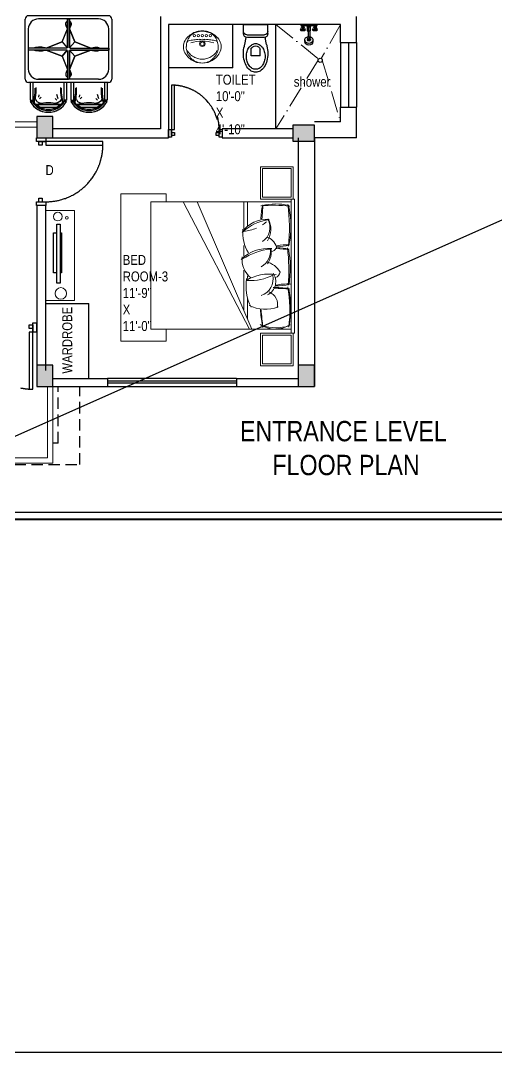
# Model space of a CAD drawing. Extents: x -454308 to 890911, y -14103 to 1343694.
# Drawn here: x 202190 to 202455, y 661850 to 662426 of the extents above; entities that cross this region are included whole.
import ezdxf

# ---------------------------------------------------------------- set-up
doc = ezdxf.new("R2010")
doc.units = 0
doc.header["$MEASUREMENT"] = 0
doc.linetypes.add('ACAD_ISO10W100', pattern=[18, 12, -3, 0, -3])
doc.linetypes.add('HIDDEN', pattern=[9.525, 6.35, -3.175])
for name, color, linetype in [('A-Door', 144, 'Continuous'), ('cup', 126, 'Continuous'), ('ELE', 7, 'Continuous'), ('FURN', 250, 'Continuous'), ('FURNITURE', 250, 'Continuous'), ('PERSONA', 7, 'Continuous'), ('railing', 162, 'Continuous'), ('stair', 135, 'Continuous'), ('TITLE', 7, 'Continuous'), ('WIN', 4, 'Continuous')]:
    doc.layers.add(name, color=color, linetype=linetype)
for name, color, linetype, lineweight in [('A-FURN', 35, 'Continuous', 5), ('A-Wall', 7, 'Continuous', 30), ('AR-FUR', 11, 'Continuous', 9), ('col', 232, 'Continuous', 30), ('Hatch Gris Claro', 9, 'Continuous', 9), ('Muebles', 46, 'Continuous', 0), ('P-SANIT', 53, 'Continuous', 9), ('sill', 32, 'Continuous', 25), ('TILE', 252, 'Continuous', 0), ('TXT', 42, 'Continuous', 25)]:
    doc.layers.add(name, color=color, linetype=linetype, lineweight=lineweight)
doc.styles.get("Standard").update_dxf_attribs({"font": 'stylu.ttf', "height": 7})

# ---------------------------------------------------------------- blocks, each defined once
blk = doc.blocks.new('DB')
at = {"layer": 'FURN'}
for p, q in [((-2227900, 2206446), (-2227961, 2206435)), ((-2227841, 2206446), (-2227900, 2206446)), ((-2227781, 2206435), (-2227841, 2206446)), ((-2227293, 2206446), (-2227354, 2206435)), ((-2227235, 2206446), (-2227293, 2206446)), ((-2227174, 2206435), (-2227235, 2206446)), ((-2228107, 2206336), (-2228141, 2206286)), ((-2228064, 2206379), (-2228107, 2206336)), ((-2228087, 2206318), (-2228107, 2206286)), ((-2228105, 2206268), (-2228069, 2206320)), ((-2228046, 2206358), (-2228087, 2206318)), ((-2228084, 2206298), (-2228064, 2206226)), ((-2228069, 2206320), (-2228021, 2206363)), ((-2228015, 2206412), (-2228064, 2206379)), ((-2227983, 2206309), (-2228055, 2206331)), ((-2228055, 2206331), (-2227686, 2206331)), ((-2228001, 2206388), (-2228046, 2206358)), ((-2228042, 2206284), (-2228015, 2206302)), ((-2228021, 2206363), (-2227963, 2206392)), ((-2227961, 2206435), (-2228015, 2206412)), ((-2228015, 2206302), (-2227983, 2206309)), ((-2227954, 2206408), (-2228001, 2206388)), ((-2227994, 2206376), (-2227747, 2206376)), ((-2227909, 2206298), (-2227983, 2206309)), ((-2227963, 2206392), (-2227902, 2206406)), ((-2227898, 2206419), (-2227954, 2206408)), ((-2227832, 2206298), (-2227909, 2206298)), ((-2227902, 2206406), (-2227839, 2206406)), ((-2227844, 2206419), (-2227898, 2206419)), ((-2227787, 2206408), (-2227844, 2206419)), ((-2227839, 2206406), (-2227778, 2206392)), ((-2227758, 2206309), (-2227832, 2206298)), ((-2227740, 2206388), (-2227787, 2206408)), ((-2227727, 2206412), (-2227781, 2206435)), ((-2227778, 2206392), (-2227720, 2206363)), ((-2227686, 2206331), (-2227758, 2206309)), ((-2227727, 2206302), (-2227758, 2206309)), ((-2227695, 2206358), (-2227740, 2206388)), ((-2227677, 2206379), (-2227727, 2206412)), ((-2227700, 2206284), (-2227727, 2206302)), ((-2227720, 2206363), (-2227673, 2206320)), ((-2227655, 2206318), (-2227695, 2206358)), ((-2227634, 2206336), (-2227677, 2206379)), ((-2227657, 2206298), (-2227677, 2206226)), ((-2227673, 2206320), (-2227637, 2206268)), ((-2227634, 2206286), (-2227655, 2206318)), ((-2227601, 2206286), (-2227634, 2206336)), ((-2227500, 2206336), (-2227534, 2206286)), ((-2227458, 2206379), (-2227500, 2206336)), ((-2227480, 2206318), (-2227500, 2206286)), ((-2227498, 2206268), (-2227462, 2206320)), ((-2227440, 2206358), (-2227480, 2206318)), ((-2227478, 2206298), (-2227458, 2206226)), ((-2227462, 2206320), (-2227415, 2206363)), ((-2227408, 2206412), (-2227458, 2206379)), ((-2227377, 2206309), (-2227449, 2206331)), ((-2227449, 2206331), (-2227080, 2206331)), ((-2227395, 2206388), (-2227440, 2206358)), ((-2227435, 2206284), (-2227408, 2206302)), ((-2227415, 2206363), (-2227356, 2206392)), ((-2227354, 2206435), (-2227408, 2206412)), ((-2227408, 2206302), (-2227377, 2206309)), ((-2227347, 2206408), (-2227395, 2206388)), ((-2227388, 2206376), (-2227140, 2206376)), ((-2227302, 2206298), (-2227377, 2206309)), ((-2227356, 2206392), (-2227296, 2206406)), ((-2227291, 2206419), (-2227347, 2206408)), ((-2227226, 2206298), (-2227302, 2206298)), ((-2227296, 2206406), (-2227233, 2206406)), ((-2227237, 2206419), (-2227291, 2206419)), ((-2227181, 2206408), (-2227237, 2206419)), ((-2227233, 2206406), (-2227172, 2206392)), ((-2227152, 2206309), (-2227226, 2206298)), ((-2227134, 2206388), (-2227181, 2206408)), ((-2227120, 2206412), (-2227174, 2206435)), ((-2227172, 2206392), (-2227113, 2206363)), ((-2227080, 2206331), (-2227152, 2206309)), ((-2227120, 2206302), (-2227152, 2206309)), ((-2227089, 2206358), (-2227134, 2206388)), ((-2227071, 2206379), (-2227120, 2206412)), ((-2227093, 2206284), (-2227120, 2206302)), ((-2227113, 2206363), (-2227066, 2206320)), ((-2227048, 2206318), (-2227089, 2206358)), ((-2227028, 2206336), (-2227071, 2206379)), ((-2227050, 2206298), (-2227071, 2206226)), ((-2227066, 2206320), (-2227030, 2206268)), ((-2227028, 2206286), (-2227048, 2206318)), ((-2226994, 2206286), (-2227028, 2206336)), ((-2228141, 2206286), (-2228107, 2206286)), ((-2228141, 2206002), (-2228141, 2206268)), ((-2228141, 2206268), (-2228105, 2206268)), ((-2228105, 2206268), (-2228105, 2206002)), ((-2228089, 2206289), (-2228075, 2206221)), ((-2228075, 2206221), (-2228069, 2206154)), ((-2228069, 2206154), (-2228069, 2206086)), ((-2228064, 2206226), (-2228060, 2206257)), ((-2228064, 2206226), (-2228055, 2206149)), ((-2228060, 2206257), (-2228042, 2206284)), ((-2228055, 2206149), (-2228055, 2206075)), ((-2228017, 2206244), (-2227999, 2206183)), ((-2227997, 2206268), (-2227970, 2206241)), ((-2227740, 2206248), (-2227765, 2206223)), ((-2227729, 2206221), (-2227733, 2206185)), ((-2227682, 2206257), (-2227700, 2206284)), ((-2227677, 2206226), (-2227686, 2206149)), ((-2227686, 2206149), (-2227686, 2206075)), ((-2227682, 2206257), (-2227675, 2206235)), ((-2227666, 2206221), (-2227673, 2206154)), ((-2227673, 2206154), (-2227673, 2206086)), ((-2227652, 2206289), (-2227666, 2206221)), ((-2227637, 2206002), (-2227637, 2206268)), ((-2227601, 2206268), (-2227637, 2206268)), ((-2227601, 2206286), (-2227634, 2206286)), ((-2227601, 2206002), (-2227601, 2206268)), ((-2227534, 2206286), (-2227500, 2206286)), ((-2227534, 2206002), (-2227534, 2206268)), ((-2227534, 2206268), (-2227498, 2206268)), ((-2227498, 2206268), (-2227498, 2206002)), ((-2227482, 2206289), (-2227469, 2206221)), ((-2227469, 2206221), (-2227462, 2206154)), ((-2227462, 2206154), (-2227462, 2206086)), ((-2227458, 2206226), (-2227453, 2206257)), ((-2227458, 2206226), (-2227449, 2206149)), ((-2227453, 2206257), (-2227435, 2206284)), ((-2227449, 2206149), (-2227449, 2206075)), ((-2227410, 2206244), (-2227392, 2206183)), ((-2227390, 2206268), (-2227363, 2206241)), ((-2227134, 2206248), (-2227158, 2206223)), ((-2227122, 2206221), (-2227127, 2206185)), ((-2227075, 2206257), (-2227093, 2206284)), ((-2227071, 2206226), (-2227080, 2206149)), ((-2227080, 2206149), (-2227080, 2206075)), ((-2227075, 2206257), (-2227068, 2206235)), ((-2227059, 2206221), (-2227066, 2206154)), ((-2227066, 2206154), (-2227066, 2206086)), ((-2227046, 2206289), (-2227059, 2206221)), ((-2227030, 2206002), (-2227030, 2206268)), ((-2226994, 2206268), (-2227030, 2206268)), ((-2226994, 2206286), (-2227028, 2206286)), ((-2226994, 2206002), (-2226994, 2206268)), ((-2228141, 2205006), (-2228141, 2204739)), ((-2228105, 2204739), (-2228105, 2205006)), ((-2228069, 2204854), (-2228069, 2204922)), ((-2228055, 2204859), (-2228055, 2204933)), ((-2227686, 2204859), (-2227686, 2204933)), ((-2227673, 2204854), (-2227673, 2204922)), ((-2227637, 2205006), (-2227637, 2204739)), ((-2227601, 2205006), (-2227601, 2204739)), ((-2227534, 2205006), (-2227534, 2204739)), ((-2227498, 2204739), (-2227498, 2205006)), ((-2227462, 2204854), (-2227462, 2204922)), ((-2227449, 2204859), (-2227449, 2204933)), ((-2227080, 2204859), (-2227080, 2204933)), ((-2227066, 2204854), (-2227066, 2204922)), ((-2227030, 2205006), (-2227030, 2204739)), ((-2226994, 2205006), (-2226994, 2204739)), ((-2228089, 2204719), (-2228075, 2204787)), ((-2228084, 2204710), (-2228064, 2204782)), ((-2228075, 2204787), (-2228069, 2204854)), ((-2228064, 2204782), (-2228055, 2204859)), ((-2228064, 2204782), (-2228060, 2204751)), ((-2228017, 2204764), (-2227999, 2204825)), ((-2227997, 2204739), (-2227970, 2204766)), ((-2227740, 2204760), (-2227765, 2204784)), ((-2227729, 2204787), (-2227733, 2204823)), ((-2227677, 2204782), (-2227686, 2204859)), ((-2227682, 2204751), (-2227675, 2204773)), ((-2227657, 2204710), (-2227677, 2204782)), ((-2227666, 2204787), (-2227673, 2204854)), ((-2227652, 2204719), (-2227666, 2204787)), ((-2227482, 2204719), (-2227469, 2204787)), ((-2227478, 2204710), (-2227458, 2204782)), ((-2227469, 2204787), (-2227462, 2204854)), ((-2227458, 2204782), (-2227449, 2204859)), ((-2227458, 2204782), (-2227453, 2204751)), ((-2227410, 2204764), (-2227392, 2204825)), ((-2227390, 2204739), (-2227363, 2204766)), ((-2227134, 2204760), (-2227158, 2204784)), ((-2227122, 2204787), (-2227127, 2204823)), ((-2227071, 2204782), (-2227080, 2204859)), ((-2227075, 2204751), (-2227068, 2204773)), ((-2227050, 2204710), (-2227071, 2204782)), ((-2227059, 2204787), (-2227066, 2204854)), ((-2227046, 2204719), (-2227059, 2204787)), ((-2228141, 2204739), (-2228105, 2204739)), ((-2228107, 2204672), (-2228141, 2204721)), ((-2228141, 2204721), (-2228107, 2204721)), ((-2228087, 2204690), (-2228107, 2204721)), ((-2228064, 2204629), (-2228107, 2204672)), ((-2228105, 2204739), (-2228069, 2204688)), ((-2228046, 2204649), (-2228087, 2204690)), ((-2228069, 2204688), (-2228021, 2204645)), ((-2228015, 2204595), (-2228064, 2204629)), ((-2228060, 2204751), (-2228042, 2204724)), ((-2227983, 2204699), (-2228055, 2204676)), ((-2228055, 2204676), (-2227686, 2204676)), ((-2228001, 2204620), (-2228046, 2204649)), ((-2228042, 2204724), (-2228015, 2204706)), ((-2228021, 2204645), (-2227963, 2204616)), ((-2228015, 2204706), (-2227983, 2204699)), ((-2227954, 2204600), (-2228001, 2204620)), ((-2227994, 2204631), (-2227747, 2204631)), ((-2227909, 2204710), (-2227983, 2204699)), ((-2227963, 2204616), (-2227902, 2204602)), ((-2227832, 2204710), (-2227909, 2204710)), ((-2227902, 2204602), (-2227839, 2204602)), ((-2227839, 2204602), (-2227778, 2204616)), ((-2227758, 2204699), (-2227832, 2204710)), ((-2227740, 2204620), (-2227787, 2204600)), ((-2227778, 2204616), (-2227720, 2204645)), ((-2227727, 2204706), (-2227758, 2204699)), ((-2227686, 2204676), (-2227758, 2204699)), ((-2227695, 2204649), (-2227740, 2204620)), ((-2227700, 2204724), (-2227727, 2204706)), ((-2227677, 2204629), (-2227727, 2204595)), ((-2227720, 2204645), (-2227673, 2204688)), ((-2227682, 2204751), (-2227700, 2204724)), ((-2227655, 2204690), (-2227695, 2204649)), ((-2227634, 2204672), (-2227677, 2204629)), ((-2227673, 2204688), (-2227637, 2204739)), ((-2227634, 2204721), (-2227655, 2204690)), ((-2227601, 2204739), (-2227637, 2204739)), ((-2227601, 2204721), (-2227634, 2204672)), ((-2227601, 2204721), (-2227634, 2204721)), ((-2227534, 2204739), (-2227498, 2204739)), ((-2227500, 2204672), (-2227534, 2204721)), ((-2227534, 2204721), (-2227500, 2204721)), ((-2227480, 2204690), (-2227500, 2204721)), ((-2227458, 2204629), (-2227500, 2204672)), ((-2227498, 2204739), (-2227462, 2204688)), ((-2227440, 2204649), (-2227480, 2204690)), ((-2227462, 2204688), (-2227415, 2204645)), ((-2227408, 2204595), (-2227458, 2204629)), ((-2227453, 2204751), (-2227435, 2204724)), ((-2227377, 2204699), (-2227449, 2204676)), ((-2227449, 2204676), (-2227080, 2204676)), ((-2227395, 2204620), (-2227440, 2204649)), ((-2227435, 2204724), (-2227408, 2204706)), ((-2227415, 2204645), (-2227356, 2204616)), ((-2227408, 2204706), (-2227377, 2204699)), ((-2227347, 2204600), (-2227395, 2204620)), ((-2227388, 2204631), (-2227140, 2204631)), ((-2227302, 2204710), (-2227377, 2204699)), ((-2227356, 2204616), (-2227296, 2204602)), ((-2227226, 2204710), (-2227302, 2204710)), ((-2227296, 2204602), (-2227233, 2204602)), ((-2227233, 2204602), (-2227172, 2204616)), ((-2227152, 2204699), (-2227226, 2204710)), ((-2227134, 2204620), (-2227181, 2204600)), ((-2227172, 2204616), (-2227113, 2204645)), ((-2227120, 2204706), (-2227152, 2204699)), ((-2227080, 2204676), (-2227152, 2204699)), ((-2227089, 2204649), (-2227134, 2204620)), ((-2227093, 2204724), (-2227120, 2204706)), ((-2227071, 2204629), (-2227120, 2204595)), ((-2227113, 2204645), (-2227066, 2204688)), ((-2227075, 2204751), (-2227093, 2204724)), ((-2227048, 2204690), (-2227089, 2204649)), ((-2227028, 2204672), (-2227071, 2204629)), ((-2227066, 2204688), (-2227030, 2204739)), ((-2227028, 2204721), (-2227048, 2204690)), ((-2226994, 2204739), (-2227030, 2204739)), ((-2226994, 2204721), (-2227028, 2204672)), ((-2226994, 2204721), (-2227028, 2204721)), ((-2227961, 2204573), (-2228015, 2204595)), ((-2227900, 2204562), (-2227961, 2204573)), ((-2227898, 2204589), (-2227954, 2204600)), ((-2227841, 2204562), (-2227900, 2204562)), ((-2227844, 2204589), (-2227898, 2204589)), ((-2227787, 2204600), (-2227844, 2204589)), ((-2227781, 2204573), (-2227841, 2204562)), ((-2227727, 2204595), (-2227781, 2204573)), ((-2227354, 2204573), (-2227408, 2204595)), ((-2227293, 2204562), (-2227354, 2204573)), ((-2227291, 2204589), (-2227347, 2204600)), ((-2227235, 2204562), (-2227293, 2204562)), ((-2227237, 2204589), (-2227291, 2204589)), ((-2227181, 2204600), (-2227237, 2204589)), ((-2227174, 2204573), (-2227235, 2204562)), ((-2227120, 2204595), (-2227174, 2204573))]:
    blk.add_line(p, q, dxfattribs=at)
at = {"layer": 'FURN', "ltscale": 0.005}
for p, q in [((-2228162, 2206002), (-2226969, 2206002)), ((-2228014, 2205954), (-2227115, 2205954)), ((-2227578, 2205523), (-2227578, 2205954)), ((-2227578, 2205523), (-2227578, 2205954)), ((-2227578, 2205954), (-2227578, 2205523)), ((-2227115, 2205954), (-2227564, 2205954)), ((-2227549, 2205523), (-2227549, 2205954)), ((-2227549, 2205523), (-2227549, 2205954)), ((-2226919, 2205952), (-2226919, 2205056)), ((-2228164, 2205804), (-2228164, 2205204)), ((-2227658, 2205611), (-2227578, 2205806)), ((-2227468, 2205611), (-2227549, 2205807)), ((-2226965, 2205204), (-2226965, 2205804)), ((-2227897, 2205519), (-2227658, 2205611)), ((-2227658, 2205611), (-2227580, 2205521)), ((-2227580, 2205521), (-2227658, 2205611)), ((-2227468, 2205611), (-2227546, 2205521)), ((-2227546, 2205521), (-2227468, 2205611)), ((-2227468, 2205611), (-2227230, 2205519)), ((-2227582, 2205519), (-2228164, 2205519)), ((-2228164, 2205519), (-2227582, 2205519)), ((-2227582, 2205489), (-2228164, 2205489)), ((-2227582, 2205489), (-2228164, 2205489)), ((-2227658, 2205397), (-2227898, 2205489)), ((-2227658, 2205397), (-2227580, 2205487)), ((-2227580, 2205487), (-2227658, 2205397)), ((-2227658, 2205397), (-2227578, 2205201)), ((-2227578, 2205485), (-2227578, 2205054)), ((-2227578, 2205054), (-2227578, 2205485)), ((-2227578, 2205485), (-2227578, 2205054)), ((-2227549, 2205485), (-2227549, 2205054)), ((-2227549, 2205485), (-2227549, 2205054)), ((-2227549, 2205054), (-2227549, 2205485)), ((-2227468, 2205397), (-2227549, 2205201)), ((-2227468, 2205397), (-2227546, 2205487)), ((-2227468, 2205397), (-2227546, 2205487)), ((-2227545, 2205519), (-2226965, 2205519)), ((-2227545, 2205519), (-2226965, 2205519)), ((-2227545, 2205489), (-2226965, 2205489)), ((-2227545, 2205489), (-2226965, 2205489)), ((-2227468, 2205397), (-2227230, 2205489)), ((-2228162, 2205006), (-2226969, 2205006)), ((-2228014, 2205054), (-2227115, 2205054)), ((-2227549, 2205054), (-2227578, 2205054))]:
    blk.add_line(p, q, dxfattribs=at)
at = {"layer": 'FURN', "lineweight": 25}
blk.add_line((-2228212, 2205056), (-2228212, 2205952), dxfattribs=at)
at = {"layer": 'FURN'}
for points in [[(-2227747, 2206376), (-2227686, 2206331), (-2228055, 2206331), (-2227994, 2206376)], [(-2227140, 2206376), (-2227080, 2206331), (-2227449, 2206331), (-2227388, 2206376)], [(-2227747, 2204631), (-2227686, 2204676), (-2228055, 2204676), (-2227994, 2204631)], [(-2227140, 2204631), (-2227080, 2204676), (-2227449, 2204676), (-2227388, 2204631)]]:
    blk.add_lwpolyline(points, close=True, dxfattribs=at)
at = {"layer": 'FURN', "ltscale": 0.005}
for points in [[(-2227578, 2205807), (-2227583, 2205818), (-2227587, 2205828), (-2227590, 2205835), (-2227593, 2205842), (-2227595, 2205847), (-2227597, 2205852), (-2227599, 2205856), (-2227600, 2205860), (-2227601, 2205863), (-2227602, 2205867), (-2227602, 2205870), (-2227603, 2205874), (-2227603, 2205877), (-2227603, 2205880), (-2227603, 2205884), (-2227603, 2205887), (-2227602, 2205890), (-2227601, 2205893), (-2227600, 2205897), (-2227598, 2205901), (-2227595, 2205906), (-2227590, 2205912), (-2227585, 2205919), (-2227578, 2205926)], [(-2227578, 2205926), (-2227583, 2205921), (-2227585, 2205919), (-2227589, 2205914), (-2227593, 2205909), (-2227596, 2205904), (-2227599, 2205899), (-2227601, 2205895), (-2227603, 2205889), (-2227603, 2205887), (-2227603, 2205884), (-2227603, 2205880), (-2227603, 2205877), (-2227602, 2205870), (-2227602, 2205867), (-2227601, 2205865), (-2227600, 2205860), (-2227599, 2205856), (-2227593, 2205842), (-2227590, 2205835), (-2227578, 2205807)], [(-2227549, 2205807), (-2227544, 2205818), (-2227540, 2205828), (-2227536, 2205835), (-2227534, 2205842), (-2227532, 2205847), (-2227530, 2205852), (-2227528, 2205856), (-2227527, 2205860), (-2227526, 2205863), (-2227525, 2205867), (-2227524, 2205870), (-2227524, 2205874), (-2227524, 2205877), (-2227524, 2205880), (-2227524, 2205884), (-2227524, 2205887), (-2227524, 2205890), (-2227525, 2205893), (-2227527, 2205897), (-2227529, 2205901), (-2227532, 2205906), (-2227536, 2205912), (-2227542, 2205919), (-2227549, 2205926)], [(-2227549, 2205807), (-2227529, 2205854), (-2227525, 2205869), (-2227524, 2205872), (-2227524, 2205884), (-2227524, 2205887), (-2227524, 2205890), (-2227525, 2205892), (-2227527, 2205897), (-2227530, 2205903), (-2227532, 2205906), (-2227534, 2205909), (-2227539, 2205915), (-2227543, 2205920), (-2227549, 2205926)], [(-2227578, 2205806), (-2227658, 2205611), (-2227897, 2205519), (-2227911, 2205521), (-2227916, 2205522), (-2227920, 2205523), (-2227926, 2205524), (-2227929, 2205524), (-2227935, 2205526), (-2227939, 2205526), (-2227942, 2205527), (-2227951, 2205529), (-2227953, 2205529), (-2227958, 2205530), (-2227962, 2205531), (-2227970, 2205532), (-2227972, 2205532), (-2227975, 2205532), (-2227984, 2205532), (-2227988, 2205532), (-2227995, 2205531), (-2228001, 2205530), (-2228008, 2205528), (-2228012, 2205527), (-2228022, 2205522), (-2228026, 2205520), (-2228028, 2205519)], [(-2227897, 2205519), (-2227658, 2205611), (-2227578, 2205807)], [(-2227230, 2205519), (-2227468, 2205611), (-2227549, 2205807)], [(-2227230, 2205519), (-2227216, 2205521), (-2227205, 2205523), (-2227196, 2205525), (-2227188, 2205526), (-2227182, 2205528), (-2227176, 2205529), (-2227171, 2205530), (-2227166, 2205531), (-2227162, 2205531), (-2227157, 2205532), (-2227152, 2205532), (-2227146, 2205532), (-2227140, 2205532), (-2227134, 2205532), (-2227126, 2205531), (-2227118, 2205531), (-2227110, 2205530), (-2227100, 2205529), (-2227091, 2205528), (-2227082, 2205527), (-2227073, 2205525), (-2227065, 2205523), (-2227058, 2205521), (-2227053, 2205519)], [(-2227055, 2205520), (-2227071, 2205527), (-2227124, 2205530), (-2227138, 2205532), (-2227148, 2205532), (-2227159, 2205532), (-2227169, 2205530), (-2227176, 2205529), (-2227192, 2205526), (-2227211, 2205522), (-2227230, 2205519)], [(-2228028, 2205489), (-2228164, 2205489), (-2228164, 2205519), (-2228028, 2205519)], [(-2227578, 2205201), (-2227658, 2205397), (-2227897, 2205489), (-2227911, 2205487), (-2227916, 2205486), (-2227920, 2205485), (-2227926, 2205484), (-2227929, 2205484), (-2227935, 2205482), (-2227939, 2205481), (-2227942, 2205481), (-2227951, 2205479), (-2227953, 2205478), (-2227958, 2205478), (-2227962, 2205477), (-2227970, 2205476), (-2227972, 2205476), (-2227975, 2205476), (-2227984, 2205476), (-2227988, 2205476), (-2227995, 2205477), (-2228001, 2205478), (-2228008, 2205480), (-2228012, 2205481), (-2228022, 2205486), (-2228026, 2205487), (-2228028, 2205489)], [(-2227897, 2205489), (-2227658, 2205397), (-2227578, 2205201)], [(-2227230, 2205489), (-2227468, 2205397), (-2227549, 2205201)], [(-2227549, 2205054), (-2227549, 2205485)], [(-2227230, 2205489), (-2227216, 2205487), (-2227205, 2205485), (-2227196, 2205483), (-2227188, 2205481), (-2227182, 2205480), (-2227176, 2205479), (-2227171, 2205478), (-2227166, 2205477), (-2227162, 2205477), (-2227157, 2205476), (-2227152, 2205476), (-2227146, 2205476), (-2227140, 2205476), (-2227134, 2205476), (-2227126, 2205476), (-2227118, 2205477), (-2227110, 2205478), (-2227100, 2205479), (-2227091, 2205480), (-2227082, 2205481), (-2227073, 2205483), (-2227065, 2205485), (-2227058, 2205487), (-2227053, 2205489)], [(-2227230, 2205489), (-2227205, 2205485), (-2227188, 2205481), (-2227176, 2205479), (-2227166, 2205477), (-2227155, 2205476), (-2227143, 2205476), (-2227073, 2205480), (-2227073, 2205480), (-2227063, 2205484), (-2227059, 2205486), (-2227053, 2205489)], [(-2227578, 2205201), (-2227583, 2205190), (-2227587, 2205180), (-2227590, 2205172), (-2227593, 2205166), (-2227595, 2205160), (-2227597, 2205156), (-2227599, 2205152), (-2227600, 2205148), (-2227601, 2205145), (-2227602, 2205141), (-2227602, 2205138), (-2227603, 2205134), (-2227603, 2205131), (-2227603, 2205127), (-2227603, 2205124), (-2227603, 2205121), (-2227602, 2205118), (-2227601, 2205114), (-2227600, 2205111), (-2227598, 2205107), (-2227595, 2205102), (-2227590, 2205096), (-2227585, 2205089), (-2227578, 2205081)], [(-2227578, 2205201), (-2227592, 2205169), (-2227593, 2205166), (-2227595, 2205160), (-2227597, 2205156), (-2227599, 2205152), (-2227601, 2205143), (-2227602, 2205138), (-2227603, 2205132), (-2227603, 2205127), (-2227603, 2205123), (-2227602, 2205116), (-2227600, 2205111), (-2227598, 2205107), (-2227595, 2205102), (-2227588, 2205093), (-2227582, 2205085), (-2227578, 2205081)], [(-2227578, 2205081), (-2227583, 2205087), (-2227585, 2205089), (-2227589, 2205094), (-2227593, 2205099), (-2227596, 2205104), (-2227599, 2205109), (-2227601, 2205113), (-2227603, 2205119), (-2227603, 2205121), (-2227603, 2205124), (-2227603, 2205127), (-2227603, 2205131), (-2227602, 2205138), (-2227602, 2205141), (-2227601, 2205143), (-2227600, 2205148), (-2227599, 2205152), (-2227593, 2205166), (-2227590, 2205172), (-2227578, 2205201)], [(-2227549, 2205201), (-2227544, 2205190), (-2227540, 2205180), (-2227536, 2205172), (-2227534, 2205166), (-2227532, 2205160), (-2227530, 2205156), (-2227528, 2205152), (-2227527, 2205148), (-2227526, 2205145), (-2227525, 2205141), (-2227524, 2205138), (-2227524, 2205134), (-2227524, 2205131), (-2227524, 2205127), (-2227524, 2205124), (-2227524, 2205121), (-2227524, 2205118), (-2227525, 2205114), (-2227527, 2205111), (-2227529, 2205107), (-2227532, 2205102), (-2227536, 2205096), (-2227542, 2205089), (-2227549, 2205081)], [(-2227549, 2205201), (-2227528, 2205152), (-2227525, 2205139), (-2227525, 2205139), (-2227524, 2205136), (-2227524, 2205132), (-2227524, 2205129), (-2227524, 2205124), (-2227524, 2205118), (-2227525, 2205116), (-2227528, 2205109), (-2227531, 2205104), (-2227534, 2205099), (-2227539, 2205093), (-2227542, 2205089), (-2227549, 2205081)], [(-2227549, 2205201), (-2227529, 2205154), (-2227525, 2205139), (-2227524, 2205136), (-2227524, 2205124), (-2227524, 2205121), (-2227524, 2205118), (-2227525, 2205116), (-2227527, 2205111), (-2227530, 2205104), (-2227532, 2205102), (-2227534, 2205099), (-2227539, 2205093), (-2227543, 2205088), (-2227549, 2205081)]]:
    blk.add_lwpolyline(points, dxfattribs=at)
at = {"layer": 'FURN'}
for centre, radius, start, end in [((-2227871, 2206139), 308, 28.713, 151.287), ((-2227264, 2206139), 308, 28.713, 151.287), ((-2227871, 2206143), 277, 31.3363, 148.6637), ((-2227264, 2206143), 277, 31.3363, 148.6637), ((-2227871, 2204869), 308, 208.713, 331.287), ((-2227871, 2204865), 277, 211.3363, 328.6637), ((-2227264, 2204869), 308, 208.713, 331.287), ((-2227264, 2204865), 277, 211.3363, 328.6637)]:
    blk.add_arc(centre, radius, start, end, dxfattribs=at)
at = {"layer": 'FURN', "lineweight": 25}
for centre, start, end in [((-2228162, 2205952), 90, 180), ((-2228162, 2205056), 180, 270)]:
    blk.add_arc(centre, 50, start, end, dxfattribs=at)
at = {"layer": 'FURN', "ltscale": 0.005}
for centre, radius, start, end in [((-2226969, 2205952), 50, 0, 90), ((-2228014, 2205804), 150, 90, 180), ((-2227115, 2205804), 150, 0, 90), ((-2228014, 2205204), 150, 180, 270), ((-2227115, 2205204), 150, 270, 0), ((-2226969, 2205056), 50, 270, 0)]:
    blk.add_arc(centre, radius, start, end, dxfattribs=at)
blk = doc.blocks.new('colummn')
at = {"layer": 'Hatch Gris Claro'}
blk.add_hatch(color=256, dxfattribs=at).paths.add_polyline_path([(154558.64, 675547.17), (154567.64, 675547.17), (154567.64, 675559.17), (154558.64, 675559.17)])
at = {"layer": 'col'}
blk.add_lwpolyline([(154558.64, 675547.17), (154567.64, 675547.17), (154567.64, 675559.17), (154558.64, 675559.17), (154558.64, 675547.17)], dxfattribs=at)
blk = doc.blocks.new('s')
for p, q in [((59168, 41466), (59168, 41456)), ((59236, 41456), (59168, 41456)), ((59168, 41456), (59185, 41441)), ((59219, 41441), (59185, 41441)), ((59192, 41441), (59192, 41321)), ((59212, 41441), (59212, 41321)), ((59236, 41456), (59219, 41441)), ((59236, 41466), (59236, 41456)), ((59191, 41310), (59191, 41301)), ((59213, 41310), (59213, 41301)), ((59152, 41277), (59152, 41257)), ((59184, 41288), (59184, 41277)), ((59219, 41288), (59219, 41277)), ((59252, 41277), (59252, 41257))]:
    blk.add_line(p, q)
for centre, start, end in [((59142, 41321), 349.3898, 0), ((59262, 41321), 180, 190.6102)]:
    blk.add_arc(centre, 50, start, end)
for centre, major_axis, ratio, start_param, end_param in [((59202, 41277), (50, 0), 0.866025, 1.772154, 7.652624), ((59202, 41310), (11, 0), 0.875834, 2.978972, 6.445806), ((59202, 41257), (50, 0), 0.866025, 3.141593, 6.283185), ((59202, 41288), (17.5, 0), 0.866025, 2.351309, 7.073469), ((59202, 41277), (17.5, 0), 0.866025, 3.141593, 6.283185), ((59202, 41293), (14, 0), 0.866025, 2.474568, 6.95021), ((59202, 41301), (11, 0), 0.875834, 3.141593, 6.283185)]:
    blk.add_ellipse(centre, major_axis=major_axis, ratio=ratio, start_param=start_param, end_param=end_param)
blk = doc.blocks.new('SHOWER MIXER-P')
for p, q in [((-15, -17), (-15, -12)), ((15, -17), (15, -12))]:
    blk.add_line(p, q)
for points in [[(-100, -12), (100, -12), (100, 0), (-100, 0)], [(-20, -75), (20, -75), (20, -17), (-20, -17)]]:
    blk.add_lwpolyline(points, close=True)
blk = doc.blocks.new('EREWRRWE')
at = {"layer": 'FURNITURE'}
for p, q in [((158119.89, 672799.09), (158119.04, 672799.93)), ((158119.89, 672801.88), (158119.89, 672799.09)), ((158121.15, 672801.46), (158119.89, 672801.46)), ((158119.89, 672799.93), (158120.52, 672801.24)), ((158120.52, 672799.09), (158119.89, 672799.93)), ((158120.52, 672801.88), (158120.52, 672799.09)), ((158120.52, 672801.24), (158121.15, 672799.93)), ((158121.15, 672799.93), (158120.52, 672799.09)), ((158121.15, 672801.88), (158121.15, 672799.09)), ((158121.15, 672799.09), (158122, 672799.93)), ((158126.65, 672799.09), (158125.8, 672799.93)), ((158126.65, 672801.88), (158126.65, 672799.09)), ((158126.65, 672801.46), (158127.91, 672801.46)), ((158127.28, 672801.24), (158126.65, 672799.93)), ((158126.65, 672799.93), (158127.28, 672799.09)), ((158127.28, 672801.88), (158127.28, 672799.09)), ((158127.91, 672799.93), (158127.28, 672801.24)), ((158127.28, 672799.09), (158127.91, 672799.93)), ((158127.91, 672801.88), (158127.91, 672799.09)), ((158127.91, 672799.09), (158128.76, 672799.93))]:
    blk.add_line(p, q, dxfattribs=at)
at = {"layer": 'FURNITURE', "const_width": 0.215}
for points in [[(158119.04, 672799.09), (158119.41, 672798.88), (158121.63, 672798.88), (158122, 672799.09), (158122, 672799.93), (158121.37, 672801.24), (158119.67, 672801.24), (158119.04, 672799.93)], [(158128.76, 672799.09), (158128.39, 672798.88), (158126.17, 672798.88), (158125.8, 672799.09), (158125.8, 672799.93), (158126.43, 672801.24), (158128.13, 672801.24), (158128.76, 672799.93)]]:
    blk.add_lwpolyline(points, close=True, dxfattribs=at)
for points in [[(158122, 672799.93), (158119.04, 672799.93)], [(158122, 672799.09), (158119.04, 672799.09)], [(158125.8, 672799.93), (158128.76, 672799.93)], [(158125.8, 672799.09), (158128.76, 672799.09)]]:
    blk.add_lwpolyline(points, dxfattribs=at)
at = {"layer": 'FURNITURE', "xscale": 0.0452994030559635, "yscale": 0.0452994030559635, "zscale": 0.0452994030559635}
blk.add_blockref('SHOWER MIXER-P', (158123.9, 672802.42), dxfattribs=at)
at = {"layer": 'FURNITURE', "extrusion": (0, 0, -1), "xscale": 0.0452994030559635, "yscale": 0.0452994030559635, "zscale": -0.0452994030559635}
blk.add_blockref('s', (-160805.7, 670924.02), dxfattribs=at)
blk = doc.blocks.new('qwewerer')
at = {"layer": 'ELE', "color": 30}
for p, q in [((5777.865, -153.825), (5777.865, -153.932)), ((5778.014, -153.825), (5778.014, -153.932)), ((5778.072, -154.116), (5777.806, -154.116)), ((5777.742, -154.18), (5777.742, -154.324)), ((5777.796, -154.163), (5778.083, -154.163)), ((5778.136, -154.18), (5778.136, -154.324)), ((5778.136, -154.324), (5777.742, -154.324))]:
    blk.add_line(p, q, dxfattribs=at)
for points in [[(5777.939, -153.559, 0.142494), (5777.869, -153.579, 0.10717), (5777.8, -153.647, 0.078641), (5777.758, -153.74, 0.066012), (5777.742, -153.861, 0.066012), (5777.758, -153.981, 0.019964), (5777.766, -154.006, 0.10717)], [(5778.114, -154.003, 0.017373), (5778.12, -153.981, 0.066012), (5778.136, -153.861, 0.066012), (5778.12, -153.74, 0.078641), (5778.079, -153.647, 0.10717), (5778.01, -153.579, 0.142494), (5777.939, -153.559, 0.142494)]]:
    blk.add_lwpolyline(points, format="xyb", dxfattribs=at)
blk.add_lwpolyline([(5777.94, -153.606, 0.130744), (5777.886, -153.62, 0.106529), (5777.834, -153.667, 0.083979), (5777.802, -153.731, 0.07291), (5777.79, -153.813, 0.07291), (5777.802, -153.895, 0.083979), (5777.834, -153.96, 0.106529), (5777.886, -154.006, 0.130744), (5777.94, -154.021, 0.130744), (5777.995, -154.006, 0.106529), (5778.047, -153.96, 0.083979), (5778.079, -153.895, 0.07291), (5778.091, -153.813, 0.07291), (5778.079, -153.731, 0.083979), (5778.047, -153.667, 0.106529), (5777.995, -153.62, 0.130744)], format="xyb", close=True, dxfattribs=at)
for points in [[(5778.014, -153.825), (5777.865, -153.825)], [(5777.766, -154.006), (5777.785, -154.12)], [(5778.114, -154.003), (5778.094, -154.12)]]:
    blk.add_lwpolyline(points, dxfattribs=at)
for centre, radius, start, end in [((5777.939, -153.904), 0.0794, 200.2256, 339.7744), ((5777.806, -154.18), 0.0639, 90, 180), ((5778.072, -154.18), 0.0639, 0, 90), ((5777.796, -154.216), 0.0532, 90, 180), ((5778.083, -154.216), 0.0532, 0, 90)]:
    blk.add_arc(centre, radius, start, end, dxfattribs=at)
at = {"layer": 'TILE', "linetype": 'Continuous', "lineweight": 5}
for p, q in [((5777.879, -153.955), (5777.879, -153.956)), ((5778.098, -154.095), (5778.098, -154.115))]:
    blk.add_line(p, q, dxfattribs=at)
blk = doc.blocks.new('OVALIN PLANTA Nº 2')
at = {"layer": 'P-SANIT'}
for centre, radius in [((-0.102, -0.162), 0.015), ((-0.051, -0.162), 0.015), ((0, -0.266), 0.035), ((0, -0.266), 0.0225), ((0, -0.162), 0.015), ((0.051, -0.162), 0.015), ((0.102, -0.162), 0.015)]:
    blk.add_circle(centre, radius, dxfattribs=at)
for centre, radius, start, end in [((-0.009, -0.31), 0.204, 116.7862, 136.849), ((0.016, -0.399), 0.301, 106.8214, 120.9058), ((0.017, -0.399), 0.295, 99.9925, 113.5157), ((0.003, -0.345), 0.245, 90.7986, 107.628), ((0.009, -0.402), 0.297, 91.669, 98.331), ((-0.003, -0.345), 0.245, 72.372, 89.2014), ((-0.009, -0.402), 0.297, 81.669, 88.331), ((-0.017, -0.399), 0.295, 66.4843, 80.0075), ((-0.016, -0.399), 0.301, 59.0942, 73.1786), ((0.009, -0.31), 0.204, 43.151, 63.2138), ((-0.042, -0.325), 0.204, 139.4152, 162.642), ((0.039, -0.306), 0.242, 162.407, 179.1897), ((0.031, -0.394), 0.304, 123.9103, 138.5833), ((-0.167, -0.258), 0.03, 111.7839, 166.7564), ((0.003, -0.298), 0.205, 141.5769, 161.5925), ((-0.122, -0.372), 0.153, 97.9638, 111.7839), ((0.033, -0.821), 0.594, 93.1697, 107.6655), ((0.072, -1.754), 1.548, 95.4652, 97.9638), ((-0.002, -0.827), 0.619, 92.9716, 96.8438), ((-0.027, 0.115), 0.325, 268.7043, 274.7481), ((0.027, 0.115), 0.325, 265.2519, 271.2957), ((-0.033, -0.821), 0.594, 72.3345, 86.8303), ((0.002, -0.827), 0.619, 83.1562, 87.0284), ((-0.072, -1.754), 1.548, 82.0362, 84.5348), ((-0.031, -0.394), 0.304, 41.4167, 56.0897), ((0.122, -0.372), 0.153, 68.2161, 82.0362), ((-0.003, -0.298), 0.205, 18.4075, 38.4231), ((0.167, -0.258), 0.03, 13.2436, 68.2161), ((-0.039, -0.306), 0.242, 0.8103, 17.593), ((0.042, -0.325), 0.204, 17.358, 40.5848), ((-0.134, -0.296), 0.107, 162.642, 183.6576), ((-0.107, -0.309), 0.134, 177.3925, 195.3301), ((-0.06, -0.296), 0.183, 195.3301, 221.2175), ((-0.028, -0.315), 0.176, 175.9697, 187.6164), ((-0.026, -0.315), 0.178, 187.6164, 210.8024), ((-0.1, -0.329), 0.0902, 195.555, 227.7101), ((0.1, -0.329), 0.0902, 312.2899, 344.445), ((0.026, -0.315), 0.178, 329.1976, 352.3836), ((0.06, -0.296), 0.183, 318.7825, 344.6699), ((0.028, -0.315), 0.176, 352.3836, 4.0303), ((0.134, -0.296), 0.107, 356.3424, 17.358), ((0.107, -0.309), 0.134, 344.6699, 2.6075), ((0.007, -0.258), 0.259, 217.8305, 235.1979), ((0.074, -0.241), 0.301, 213.186, 226.814), ((-0.031, -0.279), 0.174, 222.0906, 243.055), ((-0.016, -0.296), 0.215, 234.441, 254.5665), ((0.005, -0.306), 0.207, 228.423, 248.4383), ((-0.01, -0.258), 0.202, 240.4039, 257.0248), ((0, -0.208), 0.304, 256.1489, 270.0051), ((0.003, -0.304), 0.208, 249.2189, 269.2227), ((-0.006, -0.302), 0.161, 252.0048, 272.03), ((0.006, -0.302), 0.161, 267.97, 287.9952), ((-0.003, -0.304), 0.208, 270.7773, 290.7811), ((0, -0.208), 0.304, 269.9949, 283.8511), ((0.01, -0.258), 0.202, 282.9752, 299.5961), ((-0.005, -0.306), 0.207, 291.5617, 311.577), ((0.016, -0.296), 0.215, 285.4335, 305.559), ((0.031, -0.279), 0.174, 296.945, 317.9094), ((-0.074, -0.241), 0.301, 313.186, 326.814), ((-0.007, -0.258), 0.259, 304.8021, 322.1695)]:
    blk.add_arc(centre, radius, start, end, dxfattribs=at)
blk = doc.blocks.new('cdsaf')
at = {"color": 5}
for p, q in [((1185429.42, 734143.15, 20311.96), (1185429.42, 734106.36, 20311.96)), ((1185431.44, 734143.15, 20311.96), (1185429.42, 734143.15, 20311.96)), ((1185431.44, 734106.36, 20311.96), (1185431.44, 734143.15, 20311.96)), ((1185427.16, 734136.71, 20311.96), (1185427.16, 734111.82, 20311.96)), ((1185429.42, 734136.71, 20311.96), (1185427.16, 734136.71, 20311.96)), ((1185432.29, 734136.71, 20311.96), (1185431.44, 734136.71, 20311.96)), ((1185432.29, 734111.82, 20311.96), (1185432.29, 734136.71, 20311.96)), ((1185427.16, 734111.82, 20311.96), (1185429.42, 734111.82, 20311.96)), ((1185431.44, 734111.82, 20311.96), (1185432.29, 734111.82, 20311.96)), ((1185429.42, 734106.36, 20311.96), (1185431.44, 734106.36, 20311.96))]:
    blk.add_line(p, q, dxfattribs=at)
blk = doc.blocks.new('WEWEEQ')
at = {"layer": 'Muebles'}
blk.add_lwpolyline([(1107845.51, 737873.28), (1107829.48, 737873.28), (1107829.48, 737823.12), (1107845.51, 737823.12)], close=True, dxfattribs=at)
for centre, radius in [((1107838.73, 737869.84), 2.43), ((1107833.71, 737869.19), 0.81), ((1107837.04, 737826.97), 3.24)]:
    blk.add_circle(centre, radius, dxfattribs=at)
at = {"color": 6, "linetype": 'ByBlock', "lineweight": 5, "xscale": 0.8945132207591084, "yscale": 0.8945132207591084, "zscale": 0.8945132207591084, "rotation": 180}
blk.add_blockref('cdsaf', (2168221.49, 1394533.53, 55552.59), dxfattribs=at)
blk = doc.blocks.new('bed 111111')
at = {"layer": 'AR-FUR'}
for p, q in [((-0.865, 1.394), (-0.865, -0.5)), ((-0.817, 1.394), (-0.865, 1.394)), ((-0.817, -0.5), (-0.817, 1.394)), ((-0.263, -0.444), (0.509, 1.356)), ((-0.151, 0.592), (-0.151, 0.739)), ((-0.202, 0.274), (-0.202, 0.311)), ((-0.865, -0.5), (-0.817, -0.5))]:
    blk.add_line(p, q, dxfattribs=at)
at = {"layer": 'AR-FUR', "color": 251}
for p, q in [((-0.817, 1.356), (1.166, 1.356)), ((-0.231, -0.444), (0.707, 1.356)), ((-0.202, 1.016), (-0.202, 1.356)), ((-0.151, 0.977), (-0.151, 1.356)), ((1.166, -0.444), (1.166, 1.356)), ((-0.151, -0.177), (-0.151, 0.39)), ((-0.202, -0.297), (-0.202, -0.01)), ((-0.817, -0.444), (1.166, -0.444))]:
    blk.add_line(p, q, dxfattribs=at)
at = {"layer": 'AR-FUR'}
for points in [[(-0.385, 1.854), (-0.385, 1.394), (-0.845, 1.394), (-0.845, 1.854)], [(-0.413, 1.827), (-0.413, 1.422), (-0.817, 1.422), (-0.817, 1.827)], [(-0.385, -0.96), (-0.385, -0.5), (-0.845, -0.5), (-0.845, -0.96)], [(-0.413, -0.932), (-0.413, -0.527), (-0.817, -0.527), (-0.817, -0.932)]]:
    blk.add_lwpolyline(points, close=True, dxfattribs=at)
at = {"layer": 'AR-FUR', "color": 251, "extrusion": (0, 0, -1)}
for centre, major_axis, start_param, end_param in [((1.563, 0.993), (-1.666, -1.666), 0.673847, 0.924545), ((-0.585, -0.604), (1.353, -1.353), 3.814055, 4.030079), ((1.553, 1.331), (-1.393, -1.393), 0.677, 0.778682), ((-0.284, 0.993), (-0.166, -0.166), -0.207552, 1.319983), ((-0.587, 0.446), (0.47, -0.47), 4.076, 4.671895), ((-0.087, 1.53), (0.42, -0.42), 1.362212, 1.484388), ((-0.087, 1.53), (0.42, -0.42), 0.892669, 1.199073), ((-0.756, 0.006), (0.527, -0.527), 3.872485, 4.116068), ((2.032, 0.38), (-1.992, -1.992), 0.715059, 0.90208), ((-0.278, 0.661), (0.176, -0.176), 1.274089, 2.475678), ((-0.634, -0.236), (0.66, -0.66), 4.043868, 4.496311), ((-0.314, 0.269), (-0.176, -0.176), -0.450892, 0.994118), ((-0.246, 0.903), (-0.466, -0.466), -0.857824, -0.280048), ((0.956, -0.174), (1.242, -1.242), 2.218366, 2.546274), ((-0.773, -0.749), (-0.669, -0.669), 2.320508, 2.537901), ((-0.802, 3.043), (-2.06, -2.06), -0.860991, -0.787253), ((11.174, -1.446), (8.228, -8.228), 2.444592, 2.466232), ((-0.595, -0.051), (-0.275, -0.275), -1.375906, -0.21834)]:
    blk.add_ellipse(centre, major_axis=major_axis, ratio=1, start_param=start_param, end_param=end_param, dxfattribs=at)
at = {"layer": 'AR-FUR', "extrusion": (0, 0, -1)}
for centre, major_axis, start_param, end_param in [((-0.603, 0.455), (-0.617, -0.617), 2.151233, 2.577546), ((0.414, 1.016), (0.869, -0.869), 2.135358, 2.596989), ((-1.943, 1.026), (1.101, -1.101), 5.317309, 5.441753), ((-0.248, 0.968), (0.201, -0.201), 1.751453, 2.903235), ((-0.46, 0.712), (0.281, -0.281), 3.804818, 4.933588), ((-0.665, 0.918), (-0.376, -0.376), 3.823105, 4.483365), ((-0.6, 1.458), (-0.52, -0.52), -0.757256, -0.529592), ((-0.427, 0.678), (0.132, -0.132), 2.441833, 3.593049), ((0.667, 0.415), (-1.041, -1.041), 0.630608, 0.974387), ((-0.763, 1.425), (0.522, -0.522), 0.585091, 0.82334), ((-0.594, -0.289), (-0.705, -0.705), 2.16954, 2.32419), ((-0.529, 0.748), (0.0636, -0.0636), 0.857002, 1.830616), ((-0.279, 0.642), (-0.182, -0.182), 0.120756, 1.023991), ((-0.489, 0.16), (0.381, -0.381), 3.825535, 4.703193), ((-0.384, 0.201), (-0.228, -0.228), 1.31402, 2.087383), ((-0.457, 0.546), (-0.236, -0.236), 3.827833, 4.821859), ((-0.558, 0.387), (-0.076, -0.076), -0.407023, 0.572892), ((-0.393, 0.23), (0.147, -0.147), 1.241939, 2.981597), ((-0.507, -0.288), (0.442, -0.442), 3.766461, 4.474078), ((-0.599, 1.206), (-0.732, -0.732), -0.784247, -0.602664), ((-0.585, -1.358), (1.064, -1.064), 3.795161, 3.941764), ((-0.842, 0.167), (-0.468, -0.468), 3.758339, 4.39729), ((0.623, -0.148), (1.014, -1.014), 2.182404, 2.554333), ((-0.435, -0.094), (-0.136, -0.136), 0.534678, 1.98218), ((-0.452, 0.353), (-0.363, -0.363), -1.247956, -0.42416), ((-1.854, -0.113), (-1.039, -1.039), 3.961011, 4.118365), ((-0.606, 0.24), (0.468, -0.468), 0.486234, 1.065936)]:
    blk.add_ellipse(centre, major_axis=major_axis, ratio=1, start_param=start_param, end_param=end_param, dxfattribs=at)
blk = doc.blocks.new('qeert')
at = {"layer": 'AR-FUR'}
blk.add_lwpolyline([(817.855, -506.245), (817.969, -506.245), (817.969, -506.885), (815.89, -506.885), (815.89, -506.245), (816.055, -506.245)], dxfattribs=at)
at = {"layer": 'AR-FUR', "rotation": 270}
blk.add_blockref('bed 111111', (816.499, -505.297), dxfattribs=at)

msp = doc.modelspace()

# ---------------------------------------------------------------- linework, layer by layer
at = {"lineweight": 30}
msp.add_line((204217.816, 663095.443), (201412.45, 661849.855), dxfattribs=at)
msp.add_lwpolyline([(201412.45, 663095.443), (204217.816, 663095.443), (204217.816, 661849.855), (201412.45, 661849.855)], close=True, dxfattribs=at)
at = {"layer": 'A-Door'}
for points in [[(202302.221, 662360.469), (202300.559, 662360.469), (202300.559, 662364.788), (202302.221, 662364.788), (202302.221, 662360.469), (202300.559, 662360.469), (202300.559, 662361.466), (202298.898, 662361.466), (202298.898, 662363.127), (202300.559, 662363.127), (202300.559, 662364.788), (202300.545, 662365.658), (202300.525, 662366.141), (202300.496, 662366.618), (202300.444, 662367.259), (202300.396, 662367.732), (202300.342, 662368.185), (202300.283, 662368.614), (202300.216, 662369.045), (202300.142, 662369.479), (202300.062, 662369.904), (202299.966, 662370.375), (202299.901, 662370.668), (202299.781, 662371.175), (202299.651, 662371.676), (202299.498, 662370.425), (202299.383, 662370.81), (202299.261, 662371.197), (202299.082, 662371.727), (202298.954, 662372.087), (202298.742, 662372.649), (202298.583, 662373.047), (202298.408, 662373.464), (202298.261, 662373.802), (202298.103, 662374.149), (202297.876, 662374.627), (202297.692, 662374.997), (202297.433, 662375.496), (202297.156, 662376.003), (202296.921, 662376.412), (202296.57, 662376.995), (202296.409, 662377.251), (202296.201, 662377.573), (202295.893, 662378.032), (202295.604, 662378.445), (202295.348, 662378.797), (202295.07, 662379.166), (202294.786, 662379.53), (202294.453, 662379.94), (202294.057, 662380.408), (202293.8, 662380.699), (202293.389, 662381.149), (202293.131, 662381.42), (202292.775, 662381.784), (202292.468, 662382.085), (202292.228, 662382.315), (202291.977, 662382.549), (202291.637, 662382.856), (202291.245, 662383.198), (202290.859, 662383.521), (202290.412, 662383.88), (202289.9, 662384.273), (202289.498, 662384.569), (202289.057, 662384.879), (202288.612, 662385.178), (202288.294, 662385.385), (202287.866, 662385.653), (202287.44, 662385.908), (202287.04, 662386.139), (202286.674, 662386.341), (202286.361, 662386.509), (202285.997, 662386.697), (202285.685, 662386.852), (202285.395, 662386.993), (202285.122, 662387.121), (202284.801, 662387.266), (202284.558, 662387.373), (202284.31, 662387.479), (202284.04, 662387.591), (202283.742, 662387.711), (202283.477, 662387.814), (202283.218, 662387.912), (202282.83, 662388.052), (202282.83, 662388.052), (202282.507, 662388.164), (202282.269, 662388.243), (202282.023, 662388.323), (202282.023, 662388.323), (202281.647, 662388.439), (202281.408, 662388.509), (202281.408, 662388.509), (202281.142, 662388.585), (202281.142, 662388.585), (202280.894, 662388.654), (202280.894, 662388.654), (202280.633, 662388.722), (202280.633, 662388.722), (202280.235, 662388.822), (202280.235, 662388.822), (202279.826, 662388.918), (202279.826, 662388.918), (202279.389, 662389.012), (202278.951, 662389.099), (202278.803, 662389.127), (202278.694, 662389.147), (202278.513, 662389.179), (202278.378, 662389.202), (202278.186, 662389.234), (202278.093, 662389.248), (202277.945, 662389.271), (202277.859, 662389.284), (202277.758, 662389.299), (202277.63, 662389.317), (202277.515, 662389.332), (202277.436, 662389.343), (202277.341, 662389.355), (202277.249, 662389.367), (202277.145, 662389.379), (202277.031, 662389.393), (202276.915, 662389.406), (202276.726, 662389.426), (202276.581, 662389.441), (202276.451, 662389.453), (202276.293, 662389.468), (202276.214, 662389.474), (202276.105, 662389.483), (202275.975, 662389.494), (202275.859, 662389.502), (202275.763, 662389.502), (202275.642, 662389.568), (202273.981, 662389.568), (202273.981, 662360.469), (202272.319, 662360.469), (202272.319, 662364.788), (202273.981, 662364.788), (202273.981, 662363.127), (202275.642, 662363.127), (202275.642, 662361.466), (202273.981, 662361.466), (202273.981, 662364.788), (202275.642, 662364.788), (202275.642, 662389.568)], [(202198.626, 662322.496), (202198.626, 662324.487), (202203.803, 662324.487), (202203.803, 662322.496), (202198.626, 662322.496), (202198.626, 662324.487), (202199.821, 662324.487), (202199.821, 662326.478), (202201.812, 662326.478), (202201.812, 662324.487), (202203.803, 662324.487), (202204.846, 662324.504), (202205.424, 662324.529), (202205.996, 662324.563), (202206.765, 662324.625), (202207.331, 662324.683), (202207.874, 662324.748), (202208.389, 662324.819), (202208.905, 662324.898), (202209.425, 662324.987), (202209.935, 662325.083), (202210.5, 662325.199), (202210.85, 662325.276), (202211.459, 662325.421), (202212.059, 662325.576), (202212.715, 662325.759), (202213.177, 662325.898), (202213.64, 662326.044), (202214.275, 662326.258), (202214.707, 662326.412), (202215.381, 662326.666), (202215.858, 662326.856), (202216.358, 662327.066), (202216.762, 662327.242), (202217.179, 662327.431), (202217.752, 662327.703), (202218.196, 662327.924), (202218.793, 662328.234), (202219.401, 662328.567), (202219.891, 662328.848), (202220.59, 662329.269), (202220.897, 662329.462), (202221.283, 662329.711), (202221.833, 662330.08), (202222.328, 662330.427), (202222.75, 662330.734), (202223.192, 662331.067), (202223.629, 662331.408), (202224.12, 662331.806), (202224.68, 662332.282), (202225.03, 662332.59), (202225.569, 662333.082), (202225.894, 662333.391), (202226.33, 662333.818), (202226.691, 662334.185), (202226.967, 662334.474), (202227.247, 662334.774), (202227.615, 662335.181), (202228.025, 662335.651), (202228.412, 662336.114), (202228.843, 662336.65), (202229.314, 662337.263), (202229.668, 662337.746), (202230.04, 662338.275), (202230.399, 662338.807), (202230.647, 662339.189), (202230.968, 662339.702), (202231.274, 662340.212), (202231.55, 662340.691), (202231.793, 662341.13), (202231.993, 662341.506), (202232.219, 662341.942), (202232.405, 662342.315), (202232.573, 662342.664), (202232.727, 662342.991), (202232.901, 662343.376), (202233.029, 662343.666), (202233.157, 662343.964), (202233.291, 662344.287), (202233.434, 662344.645), (202233.558, 662344.963), (202233.675, 662345.273), (202233.843, 662345.738), (202233.843, 662345.738), (202233.977, 662346.125), (202234.072, 662346.41), (202234.167, 662346.706), (202234.167, 662346.706), (202234.307, 662347.156), (202234.391, 662347.442), (202234.391, 662347.442), (202234.482, 662347.761), (202234.482, 662347.761), (202234.564, 662348.058), (202234.564, 662348.058), (202234.647, 662348.371), (202234.647, 662348.371), (202234.766, 662348.848), (202234.766, 662348.848), (202234.881, 662349.338), (202234.881, 662349.338), (202234.994, 662349.862), (202235.099, 662350.387), (202235.132, 662350.564), (202235.156, 662350.696), (202235.194, 662350.913), (202235.222, 662351.075), (202235.259, 662351.304), (202235.277, 662351.416), (202235.304, 662351.593), (202235.32, 662351.696), (202235.337, 662351.818), (202235.359, 662351.971), (202235.378, 662352.108), (202235.39, 662352.203), (202235.405, 662352.317), (202235.419, 662352.427), (202235.434, 662352.552), (202235.45, 662352.689), (202235.466, 662352.828), (202235.49, 662353.054), (202235.508, 662353.228), (202235.523, 662353.383), (202235.54, 662353.573), (202235.548, 662353.668), (202235.559, 662353.798), (202235.571, 662353.955), (202235.581, 662354.094), (202235.581, 662354.208), (202235.661, 662356.153), (202235.661, 662358.144), (202198.626, 662358.144), (202198.626, 662360.135), (202203.803, 662360.135), (202203.803, 662358.144), (202201.812, 662358.144), (202201.812, 662356.153), (202199.821, 662356.153), (202199.821, 662358.144), (202203.803, 662358.144), (202203.803, 662356.153), (202235.661, 662356.153)], [(202189.563, 662220.682), (202190.086, 662220.569), (202190.611, 662220.464), (202190.789, 662220.431), (202190.92, 662220.407), (202191.137, 662220.369), (202191.299, 662220.341), (202191.529, 662220.303), (202191.64, 662220.286), (202191.818, 662220.258), (202191.92, 662220.243), (202192.042, 662220.225), (202192.195, 662220.204), (202192.333, 662220.185), (202192.428, 662220.172), (202192.541, 662220.158), (202192.652, 662220.144), (202192.776, 662220.129), (202192.913, 662220.113), (202193.052, 662220.097), (202193.278, 662220.073), (202193.452, 662220.055), (202193.608, 662220.04), (202193.797, 662220.023), (202193.893, 662220.015), (202194.023, 662220.004), (202194.179, 662219.992), (202194.318, 662219.982), (202194.432, 662219.982), (202194.578, 662219.902), (202196.569, 662219.902), (202196.569, 662256.937), (202198.56, 662256.937), (202198.56, 662251.76), (202196.569, 662251.76), (202196.569, 662253.751), (202194.578, 662253.751), (202194.578, 662255.742), (202196.569, 662255.742), (202196.569, 662251.76), (202194.578, 662251.76), (202194.578, 662219.902)]]:
    msp.add_lwpolyline(points, dxfattribs=at)
at = {"layer": 'A-Wall'}
for p, q in [((202267.721, 662427.824), (202267.721, 662365.123)), ((202368.221, 662423.324), (202272.221, 662423.324)), ((202272.221, 662423.324), (202272.221, 662360.135)), ((202368.221, 662413.33), (202368.221, 662423.324)), ((202377.221, 662413.33), (202377.221, 662427.824)), ((202368.221, 662413.33), (202377.221, 662413.33)), ((202368.221, 662369.135), (202368.221, 662377.33)), ((202368.221, 662377.33), (202377.221, 662377.33)), ((202377.221, 662360.135), (202377.221, 662377.33)), ((202267.721, 662365.123), (202207.721, 662365.123)), ((202341.708, 662365.123), (202302.221, 662365.123)), ((202302.221, 662365.123), (202302.221, 662360.135)), ((202368.221, 662369.135), (202353.708, 662369.135)), ((202207.721, 662360.135), (202272.221, 662360.135)), ((202302.221, 662360.135), (202341.708, 662360.135)), ((202344.708, 662360.135), (202344.708, 662230.348)), ((202377.221, 662360.135), (202353.708, 662360.135)), ((202353.708, 662360.135), (202353.708, 662221.348)), ((202198.721, 662322.496), (202198.721, 662221.348)), ((202203.708, 662322.496), (202198.721, 662322.496)), ((202203.708, 662230.348), (202203.708, 662322.496)), ((202207.721, 662225.848), (202238.208, 662225.848)), ((202207.721, 662221.348), (202238.208, 662221.348)), ((202238.208, 662225.848), (202238.208, 662221.348)), ((202310.208, 662225.848), (202344.708, 662225.848)), ((202310.208, 662225.848), (202310.208, 662221.348)), ((202310.208, 662221.348), (202353.708, 662221.348))]:
    msp.add_line(p, q, dxfattribs=at)
at = {"layer": 'cup'}
for p, q in [((202308.221, 662399.324), (202308.221, 662423.324)), ((202332.221, 662365.123), (202332.221, 662423.324)), ((202308.221, 662399.324), (202272.221, 662399.324)), ((202203.708, 662267.649), (202227.708, 662267.649)), ((202227.708, 662225.848), (202227.708, 662267.649))]:
    msp.add_line(p, q, dxfattribs=at)
at = {"layer": 'FURN'}
msp.add_circle((202356.956, 662403.437), 1.164, dxfattribs=at)
at = {"layer": 'railing', "linetype": 'ACAD_ISO10W100', "lineweight": 0}
for p, q in [((202198.721, 662366.135), (202159.721, 662366.135)), ((202198.721, 662369.135), (202162.721, 662369.135))]:
    msp.add_line(p, q, dxfattribs=at)
at = {"layer": 'railing', "lineweight": 0, "ltscale": 9}
for p, q in [((202204.721, 662181.635), (202204.721, 662221.348)), ((202207.721, 662178.635), (202207.721, 662221.348)), ((202204.721, 662181.635), (202100.858, 662181.635)), ((202207.721, 662178.635), (202101.965, 662178.635))]:
    msp.add_line(p, q, dxfattribs=at)
at = {"layer": 'sill'}
for p, q in [((202368.221, 662413.33), (202368.221, 662377.33)), ((202377.221, 662413.33), (202377.221, 662377.33)), ((202310.208, 662225.848), (202238.208, 662225.848)), ((202238.208, 662221.348), (202310.208, 662221.348))]:
    msp.add_line(p, q, dxfattribs=at)
at = {"layer": 'stair', "linetype": 'ACAD_ISO10W100', "lineweight": 0}
for p, q in [((202332.221, 662423.324), (202356.049, 662404.166)), ((202368.221, 662423.324), (202357.529, 662404.45)), ((202355.792, 662403.437), (202332.221, 662365.123)), ((202358.119, 662403.437), (202368.221, 662369.135))]:
    msp.add_line(p, q, dxfattribs=at)
at = {"layer": 'stair', "linetype": 'HIDDEN'}
for p, q in [((202210.721, 662189.848), (202210.721, 662221.348)), ((202222.721, 662177.848), (202222.721, 662221.348)), ((202210.721, 662189.848), (202207.721, 662189.848)), ((202100.525, 662177.848), (202222.721, 662177.848))]:
    msp.add_line(p, q, dxfattribs=at)
at = {"layer": 'TITLE', "color": 7, "lineweight": 40, "elevation": 5463.892}
msp.add_lwpolyline([(201802.098, 662147.318), (202651.749, 662147.318), (202651.749, 662813.108), (201802.098, 662813.108)], close=True, dxfattribs=at)
at = {"layer": 'TITLE', "color": 7, "elevation": 5463.892}
msp.add_lwpolyline([(201806.135, 662151.355), (202647.712, 662151.355), (202647.712, 662809.072), (201806.135, 662809.072)], close=True, dxfattribs=at)
at = {"layer": 'WIN'}
for p, q in [((202372.721, 662413.33), (202372.721, 662377.33)), ((202238.208, 662224.554), (202310.208, 662224.554)), ((202238.208, 662223.554), (202310.208, 662223.554))]:
    msp.add_line(p, q, dxfattribs=at)

# ---------------------------------------------------------------- block references
at = {"layer": 'A-FURN'}
for name, p, xscale, yscale, zscale, rotation in [('DB', (118856.53, 744944.066), 0.03742199999942386, 0.03742199999987861, 0.037422, 180), ('qeert', (222258.068, 630034.638), -39.48101731830775, 39.48101731830775, 39.48101731830773, 270)]:
    msp.add_blockref(name, p, dxfattribs=dict(at, xscale=xscale, yscale=yscale, zscale=zscale, rotation=rotation))
at = {"layer": 'A-Wall'}
msp.add_blockref('EREWRRWE', (44226.733, -10379.099), dxfattribs=at)
at = {"layer": 'ELE', "xscale": -34.69827985391021, "yscale": 34.69827985391021, "zscale": 34.69827985391021, "rotation": 180}
msp.add_blockref('qwewerer', (1836.347, 657068.536), dxfattribs=at)
at = {"layer": 'ELE'}
for p, rotation in [((356766.362, 1337919.307), 180), ((877900.881, 507799.694), 90), ((356766.362, 1337780.521), 180), ((356912.35, 1337780.521), 180)]:
    msp.add_blockref('colummn', p, dxfattribs=dict(at, rotation=rotation))
at = {"layer": 'P-SANIT', "xscale": 43.70907628163695, "yscale": 43.70907628163695, "zscale": 43.70907628163695}
msp.add_blockref('OVALIN PLANTA Nº 2', (202291.111, 662424.297), dxfattribs=at)
at = {"layer": 'PERSONA', "linetype": 'ByBlock', "xscale": -1}
msp.add_blockref('WEWEEQ', (1310049.217, -75553.639), dxfattribs=at)

# ---------------------------------------------------------------- texts
at = {"layer": 'TITLE', "color": 7, "insert": (202312.161, 662202.186, 950.4), "char_height": 11.33776, "width": 219.29851, "attachment_point": 1}
msp.add_mtext('\\pt408.16;{\\fArial Narrow|b0|i0|c0|p34;ENTRANCE LEVEL\\P     FLOOR PLAN}', dxfattribs=at)
at = {"layer": 'TXT', "lineweight": 25, "char_height": 5.52888, "width": 0.19631, "attachment_point": 1}
for s, insert in [('{\\fArial Narrow|b0|i0|c0|p34;    TOILET\\P10\'-0" X 4\'-10"}', (202298.685, 662395.392)), ('{\\fArial Narrow|b0|i0|c0|p34;shower}', (202342.212, 662394.235)), ('{\\fArial Narrow|b0|i0|c0|p34;D}', (202203.62, 662344.945)), ('{\\fArial Narrow|b0|i0|c0|p34; BED ROOM-3\\P 11\'-9" X 11\'-0"}', (202246.711, 662294.807))]:
    msp.add_mtext(s, dxfattribs=dict(at, insert=insert))
at = {"layer": 'TXT', "lineweight": 25, "insert": (202212.973, 662228.605), "char_height": 5.52888, "width": 17.52553, "attachment_point": 1, "rotation": 90}
msp.add_mtext('{\\fArial Narrow|b0|i0|c0|p34;WARDROBE}', dxfattribs=at)

doc.saveas('drawing.dxf')
